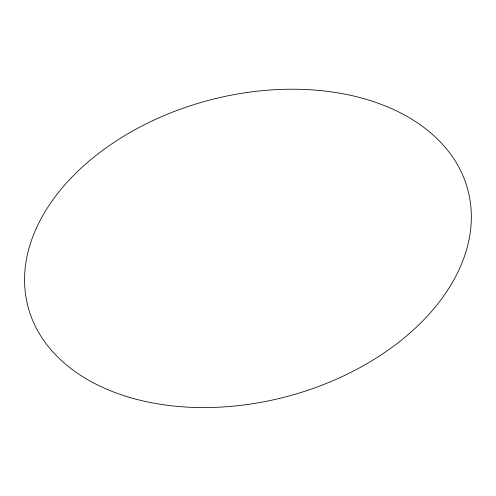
<?xml version="1.0" encoding="UTF-8"?>
<svg xmlns="http://www.w3.org/2000/svg" width="496" height="496" viewBox="0 0 496 496"><rect width="100%" height="100%" fill="white"/><g stroke="black" fill="none" stroke-linecap="round" stroke-linejoin="round"><path stroke-width="0.74" d="M129.301 397.321A227.546 153.19 -14.9 0 0 471.2 222.592A227.546 153.19 -14.9 0 0 143.369 125.252A227.546 153.19 -14.9 0 0 129.301 397.321"/></g></svg>
